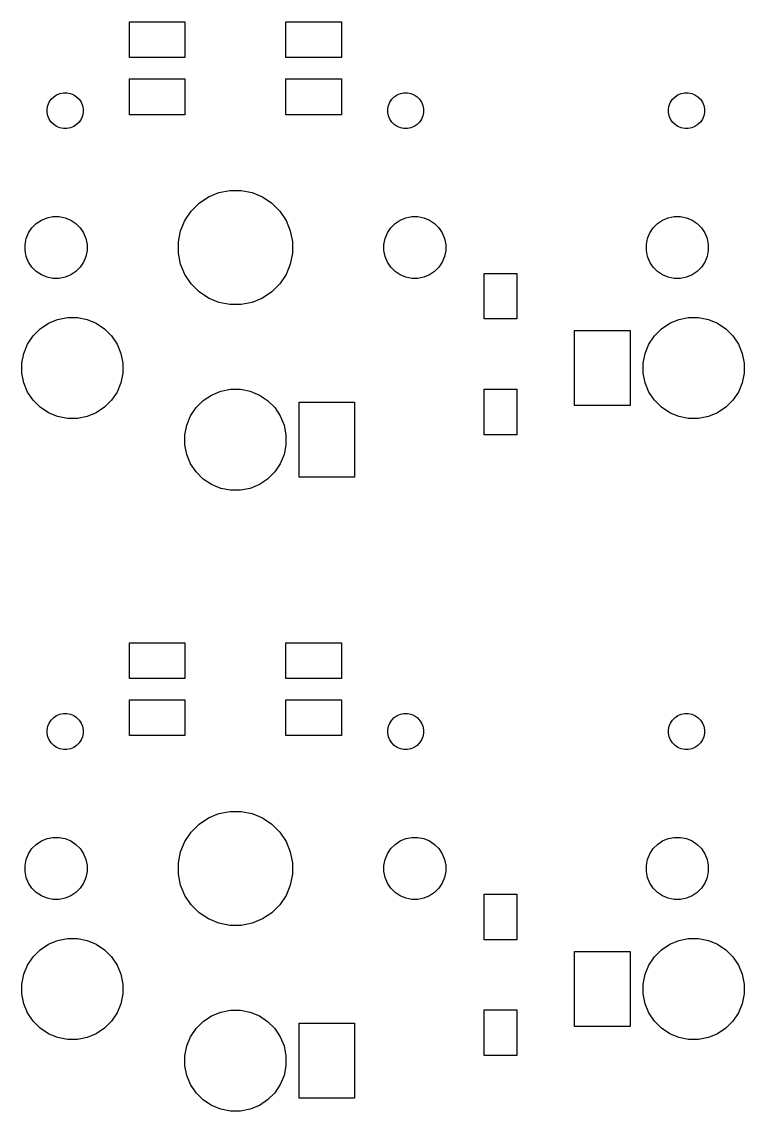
# Model space of a CAD drawing. Extents: x 33 to 239, y -108 to -27.
# Drawn here: x 187.9 to 210.05, y -106.9 to -73.47 of the extents above; entities that cross this region are included whole.
import ezdxf

# ---------------------------------------------------------------- set-up
doc = ezdxf.new("R2010")
doc.units = 0
doc.layers.add('BLACK', color=7, linetype='CONTINUOUS')

msp = doc.modelspace()

# ---------------------------------------------------------------- linework, layer by layer
at = {"layer": 'BLACK', "linetype": 'CONTINUOUS'}
for p, q in [((191.2, -74.575), (191.2, -73.475)), ((191.2, -73.475), (192.9, -73.475)), ((192.9, -73.475), (192.9, -74.575)), ((196, -74.575), (196, -73.475)), ((196, -73.475), (197.7, -73.475)), ((197.7, -73.475), (197.7, -74.575)), ((192.9, -74.575), (191.2, -74.575)), ((197.7, -74.575), (196, -74.575)), ((191.2, -76.325), (191.2, -75.225)), ((191.2, -75.225), (192.9, -75.225)), ((192.9, -75.225), (192.9, -76.325)), ((196, -76.325), (196, -75.225)), ((196, -75.225), (197.7, -75.225)), ((197.7, -75.225), (197.7, -76.325)), ((188.743, -75.9395), (188.803, -75.8494)), ((188.803, -75.8494), (188.879, -75.7728)), ((188.879, -75.7728), (188.969, -75.7126)), ((188.969, -75.7126), (189.07, -75.6711)), ((189.07, -75.6711), (189.176, -75.65)), ((189.176, -75.65), (189.284, -75.65)), ((189.284, -75.65), (189.39, -75.6711)), ((189.39, -75.6711), (189.491, -75.7126)), ((189.491, -75.7126), (189.581, -75.7728)), ((189.581, -75.7728), (189.657, -75.8494)), ((189.657, -75.8494), (189.717, -75.9395)), ((199.183, -75.9395), (199.243, -75.8494)), ((199.243, -75.8494), (199.319, -75.7728)), ((199.319, -75.7728), (199.409, -75.7126)), ((199.409, -75.7126), (199.51, -75.6711)), ((199.51, -75.6711), (199.616, -75.65)), ((199.616, -75.65), (199.724, -75.65)), ((199.724, -75.65), (199.83, -75.6711)), ((199.83, -75.6711), (199.931, -75.7126)), ((199.931, -75.7126), (200.021, -75.7728)), ((200.021, -75.7728), (200.097, -75.8494)), ((200.097, -75.8494), (200.157, -75.9395)), ((207.793, -75.9395), (207.853, -75.8494)), ((207.853, -75.8494), (207.929, -75.7728)), ((207.929, -75.7728), (208.019, -75.7126)), ((208.019, -75.7126), (208.12, -75.6711)), ((208.12, -75.6711), (208.226, -75.65)), ((208.226, -75.65), (208.334, -75.65)), ((208.334, -75.65), (208.44, -75.6711)), ((208.44, -75.6711), (208.541, -75.7126)), ((208.541, -75.7126), (208.631, -75.7728)), ((208.631, -75.7728), (208.707, -75.8494)), ((208.707, -75.8494), (208.767, -75.9395)), ((188.68, -76.1458), (188.701, -76.0396)), ((188.68, -76.2542), (188.68, -76.1458)), ((188.701, -76.0396), (188.743, -75.9395)), ((189.717, -75.9395), (189.759, -76.0396)), ((189.759, -76.0396), (189.78, -76.1458)), ((189.78, -76.1458), (189.78, -76.2542)), ((199.12, -76.1458), (199.141, -76.0396)), ((199.12, -76.2542), (199.12, -76.1458)), ((199.141, -76.0396), (199.183, -75.9395)), ((200.157, -75.9395), (200.199, -76.0396)), ((200.199, -76.0396), (200.22, -76.1458)), ((200.22, -76.1458), (200.22, -76.2542)), ((207.73, -76.1458), (207.751, -76.0396)), ((207.73, -76.2542), (207.73, -76.1458)), ((207.751, -76.0396), (207.793, -75.9395)), ((208.767, -75.9395), (208.809, -76.0396)), ((208.809, -76.0396), (208.83, -76.1458)), ((208.83, -76.1458), (208.83, -76.2542)), ((188.701, -76.3604), (188.68, -76.2542)), ((188.743, -76.4605), (188.701, -76.3604)), ((188.803, -76.5506), (188.743, -76.4605)), ((189.717, -76.4605), (189.657, -76.5506)), ((189.759, -76.3604), (189.717, -76.4605)), ((189.78, -76.2542), (189.759, -76.3604)), ((192.9, -76.325), (191.2, -76.325)), ((197.7, -76.325), (196, -76.325)), ((199.141, -76.3604), (199.12, -76.2542)), ((199.183, -76.4605), (199.141, -76.3604)), ((199.243, -76.5506), (199.183, -76.4605)), ((200.157, -76.4605), (200.097, -76.5506)), ((200.199, -76.3604), (200.157, -76.4605)), ((200.22, -76.2542), (200.199, -76.3604)), ((207.751, -76.3604), (207.73, -76.2542)), ((207.793, -76.4605), (207.751, -76.3604)), ((207.853, -76.5506), (207.793, -76.4605)), ((208.767, -76.4605), (208.707, -76.5506)), ((208.809, -76.3604), (208.767, -76.4605)), ((208.83, -76.2542), (208.809, -76.3604)), ((188.879, -76.6272), (188.803, -76.5506)), ((188.969, -76.6874), (188.879, -76.6272)), ((189.07, -76.7289), (188.969, -76.6874)), ((189.176, -76.75), (189.07, -76.7289)), ((189.284, -76.75), (189.176, -76.75)), ((189.39, -76.7289), (189.284, -76.75)), ((189.491, -76.6874), (189.39, -76.7289)), ((189.581, -76.6272), (189.491, -76.6874)), ((189.657, -76.5506), (189.581, -76.6272)), ((199.319, -76.6272), (199.243, -76.5506)), ((199.409, -76.6874), (199.319, -76.6272)), ((199.51, -76.7289), (199.409, -76.6874)), ((199.616, -76.75), (199.51, -76.7289)), ((199.724, -76.75), (199.616, -76.75)), ((199.83, -76.7289), (199.724, -76.75)), ((199.931, -76.6874), (199.83, -76.7289)), ((200.021, -76.6272), (199.931, -76.6874)), ((200.097, -76.5506), (200.021, -76.6272)), ((207.929, -76.6272), (207.853, -76.5506)), ((208.019, -76.6874), (207.929, -76.6272)), ((208.12, -76.7289), (208.019, -76.6874)), ((208.226, -76.75), (208.12, -76.7289)), ((208.334, -76.75), (208.226, -76.75)), ((208.44, -76.7289), (208.334, -76.75)), ((208.541, -76.6874), (208.44, -76.7289)), ((208.631, -76.6272), (208.541, -76.6874)), ((208.707, -76.5506), (208.631, -76.6272)), ((193.334, -79.0407), (193.621, -78.8492)), ((193.621, -78.8492), (193.94, -78.7173)), ((193.94, -78.7173), (194.278, -78.65)), ((194.278, -78.65), (194.622, -78.65)), ((194.622, -78.65), (194.96, -78.7173)), ((194.96, -78.7173), (195.279, -78.8492)), ((195.279, -78.8492), (195.566, -79.0407)), ((193.091, -79.2844), (193.334, -79.0407)), ((195.566, -79.0407), (195.809, -79.2844)), ((188.5, -79.5581), (188.673, -79.4865)), ((188.673, -79.4865), (188.856, -79.45)), ((188.856, -79.45), (189.044, -79.45)), ((189.044, -79.45), (189.227, -79.4865)), ((189.227, -79.4865), (189.4, -79.5581)), ((192.899, -79.5711), (193.091, -79.2844)), ((195.809, -79.2844), (196.001, -79.5711)), ((199.5, -79.5581), (199.673, -79.4865)), ((199.673, -79.4865), (199.856, -79.45)), ((199.856, -79.45), (200.044, -79.45)), ((200.044, -79.45), (200.227, -79.4865)), ((200.227, -79.4865), (200.4, -79.5581)), ((207.55, -79.5581), (207.723, -79.4865)), ((207.723, -79.4865), (207.906, -79.45)), ((207.906, -79.45), (208.094, -79.45)), ((208.094, -79.45), (208.277, -79.4865)), ((208.277, -79.4865), (208.45, -79.5581)), ((188.108, -79.95), (188.212, -79.7944)), ((188.212, -79.7944), (188.344, -79.6621)), ((188.344, -79.6621), (188.5, -79.5581)), ((189.4, -79.5581), (189.556, -79.6621)), ((189.556, -79.6621), (189.688, -79.7944)), ((189.688, -79.7944), (189.792, -79.95)), ((192.767, -79.8895), (192.899, -79.5711)), ((196.001, -79.5711), (196.133, -79.8895)), ((199.108, -79.95), (199.212, -79.7944)), ((199.212, -79.7944), (199.344, -79.6621)), ((199.344, -79.6621), (199.5, -79.5581)), ((200.4, -79.5581), (200.556, -79.6621)), ((200.556, -79.6621), (200.688, -79.7944)), ((200.688, -79.7944), (200.792, -79.95)), ((207.158, -79.95), (207.262, -79.7944)), ((207.262, -79.7944), (207.394, -79.6621)), ((207.394, -79.6621), (207.55, -79.5581)), ((208.45, -79.5581), (208.606, -79.6621)), ((208.606, -79.6621), (208.738, -79.7944)), ((208.738, -79.7944), (208.842, -79.95)), ((188, -80.3064), (188.037, -80.1229)), ((188.037, -80.1229), (188.108, -79.95)), ((189.792, -79.95), (189.863, -80.1229)), ((189.863, -80.1229), (189.9, -80.3064)), ((192.7, -80.2276), (192.767, -79.8895)), ((196.133, -79.8895), (196.2, -80.2276)), ((199, -80.3064), (199.037, -80.1229)), ((199.037, -80.1229), (199.108, -79.95)), ((200.792, -79.95), (200.863, -80.1229)), ((200.863, -80.1229), (200.9, -80.3064)), ((207.05, -80.3064), (207.087, -80.1229)), ((207.087, -80.1229), (207.158, -79.95)), ((208.842, -79.95), (208.913, -80.1229)), ((208.913, -80.1229), (208.95, -80.3064)), ((188, -80.4936), (188, -80.3064)), ((188.037, -80.6771), (188, -80.4936)), ((189.9, -80.4936), (189.863, -80.6771)), ((189.9, -80.3064), (189.9, -80.4936)), ((192.7, -80.5724), (192.7, -80.2276)), ((196.2, -80.2276), (196.2, -80.5724)), ((199, -80.4936), (199, -80.3064)), ((199.037, -80.6771), (199, -80.4936)), ((200.9, -80.4936), (200.863, -80.6771)), ((200.9, -80.3064), (200.9, -80.4936)), ((207.05, -80.4936), (207.05, -80.3064)), ((207.087, -80.6771), (207.05, -80.4936)), ((208.95, -80.4936), (208.913, -80.6771)), ((208.95, -80.3064), (208.95, -80.4936)), ((188.108, -80.85), (188.037, -80.6771)), ((188.212, -81.0056), (188.108, -80.85)), ((189.792, -80.85), (189.688, -81.0056)), ((189.863, -80.6771), (189.792, -80.85)), ((192.767, -80.9105), (192.7, -80.5724)), ((196.2, -80.5724), (196.133, -80.9105)), ((199.108, -80.85), (199.037, -80.6771)), ((199.212, -81.0056), (199.108, -80.85)), ((200.792, -80.85), (200.688, -81.0056)), ((200.863, -80.6771), (200.792, -80.85)), ((207.158, -80.85), (207.087, -80.6771)), ((207.262, -81.0056), (207.158, -80.85)), ((208.842, -80.85), (208.738, -81.0056)), ((208.913, -80.6771), (208.842, -80.85)), ((188.344, -81.1379), (188.212, -81.0056)), ((188.5, -81.2419), (188.344, -81.1379)), ((189.556, -81.1379), (189.4, -81.2419)), ((189.688, -81.0056), (189.556, -81.1379)), ((192.899, -81.2289), (192.767, -80.9105)), ((196.133, -80.9105), (196.001, -81.2289)), ((199.344, -81.1379), (199.212, -81.0056)), ((199.5, -81.2419), (199.344, -81.1379)), ((200.556, -81.1379), (200.4, -81.2419)), ((200.688, -81.0056), (200.556, -81.1379)), ((202.081, -82.5937), (202.081, -81.1937)), ((202.081, -81.1937), (203.081, -81.1937)), ((203.081, -81.1937), (203.081, -82.5937)), ((207.394, -81.1379), (207.262, -81.0056)), ((207.55, -81.2419), (207.394, -81.1379)), ((208.606, -81.1379), (208.45, -81.2419)), ((208.738, -81.0056), (208.606, -81.1379)), ((188.673, -81.3135), (188.5, -81.2419)), ((188.856, -81.35), (188.673, -81.3135)), ((189.044, -81.35), (188.856, -81.35)), ((189.227, -81.3135), (189.044, -81.35)), ((189.4, -81.2419), (189.227, -81.3135)), ((193.091, -81.5156), (192.899, -81.2289)), ((193.334, -81.7593), (193.091, -81.5156)), ((195.809, -81.5156), (195.566, -81.7593)), ((196.001, -81.2289), (195.809, -81.5156)), ((199.673, -81.3135), (199.5, -81.2419)), ((199.856, -81.35), (199.673, -81.3135)), ((200.044, -81.35), (199.856, -81.35)), ((200.227, -81.3135), (200.044, -81.35)), ((200.4, -81.2419), (200.227, -81.3135)), ((207.723, -81.3135), (207.55, -81.2419)), ((207.906, -81.35), (207.723, -81.3135)), ((208.094, -81.35), (207.906, -81.35)), ((208.277, -81.3135), (208.094, -81.35)), ((208.45, -81.2419), (208.277, -81.3135)), ((193.621, -81.9508), (193.334, -81.7593)), ((195.566, -81.7593), (195.279, -81.9508)), ((193.94, -82.0827), (193.621, -81.9508)), ((194.278, -82.15), (193.94, -82.0827)), ((194.622, -82.15), (194.278, -82.15)), ((194.96, -82.0827), (194.622, -82.15)), ((195.279, -81.9508), (194.96, -82.0827)), ((188.998, -82.6096), (189.297, -82.55)), ((189.297, -82.55), (189.603, -82.55)), ((189.603, -82.55), (189.902, -82.6096)), ((208.048, -82.6096), (208.347, -82.55)), ((208.347, -82.55), (208.653, -82.55)), ((208.653, -82.55), (208.952, -82.6096)), ((188.462, -82.896), (188.716, -82.7264)), ((188.716, -82.7264), (188.998, -82.6096)), ((189.902, -82.6096), (190.184, -82.7264)), ((190.184, -82.7264), (190.438, -82.896)), ((203.081, -82.5937), (202.081, -82.5937)), ((207.512, -82.896), (207.766, -82.7264)), ((207.766, -82.7264), (208.048, -82.6096)), ((208.952, -82.6096), (209.234, -82.7264)), ((209.234, -82.7264), (209.488, -82.896)), ((188.076, -83.3658), (188.246, -83.1119)), ((188.246, -83.1119), (188.462, -82.896)), ((190.438, -82.896), (190.654, -83.1119)), ((190.654, -83.1119), (190.824, -83.3658)), ((204.85, -85.25), (204.85, -82.95)), ((204.85, -82.95), (206.55, -82.95)), ((206.55, -82.95), (206.55, -85.25)), ((207.126, -83.3658), (207.296, -83.1119)), ((207.296, -83.1119), (207.512, -82.896)), ((209.488, -82.896), (209.704, -83.1119)), ((209.704, -83.1119), (209.874, -83.3658)), ((187.96, -83.6479), (188.076, -83.3658)), ((190.824, -83.3658), (190.94, -83.6479)), ((207.01, -83.6479), (207.126, -83.3658)), ((209.874, -83.3658), (209.99, -83.6479)), ((187.9, -83.9473), (187.96, -83.6479)), ((190.94, -83.6479), (191, -83.9473)), ((206.95, -83.9473), (207.01, -83.6479)), ((209.99, -83.6479), (210.05, -83.9473)), ((187.9, -84.2527), (187.9, -83.9473)), ((191, -83.9473), (191, -84.2527)), ((206.95, -84.2527), (206.95, -83.9473)), ((210.05, -83.9473), (210.05, -84.2527)), ((187.96, -84.5521), (187.9, -84.2527)), ((188.076, -84.8342), (187.96, -84.5521)), ((190.94, -84.5521), (190.824, -84.8342)), ((191, -84.2527), (190.94, -84.5521)), ((207.01, -84.5521), (206.95, -84.2527)), ((207.126, -84.8342), (207.01, -84.5521)), ((209.99, -84.5521), (209.874, -84.8342)), ((210.05, -84.2527), (209.99, -84.5521)), ((188.246, -85.0881), (188.076, -84.8342)), ((190.824, -84.8342), (190.654, -85.0881)), ((193.716, -84.9264), (193.998, -84.8096)), ((193.998, -84.8096), (194.297, -84.75)), ((194.297, -84.75), (194.603, -84.75)), ((194.603, -84.75), (194.902, -84.8096)), ((194.902, -84.8096), (195.184, -84.9264)), ((202.081, -86.1437), (202.081, -84.7437)), ((202.081, -84.7437), (203.081, -84.7437)), ((203.081, -84.7437), (203.081, -86.1437)), ((207.296, -85.0881), (207.126, -84.8342)), ((209.874, -84.8342), (209.704, -85.0881)), ((188.462, -85.304), (188.246, -85.0881)), ((190.654, -85.0881), (190.438, -85.304)), ((193.246, -85.3119), (193.462, -85.096)), ((193.462, -85.096), (193.716, -84.9264)), ((195.184, -84.9264), (195.438, -85.096)), ((195.438, -85.096), (195.654, -85.3119)), ((196.4, -87.45), (196.4, -85.15)), ((196.4, -85.15), (198.1, -85.15)), ((198.1, -85.15), (198.1, -87.45)), ((207.512, -85.304), (207.296, -85.0881)), ((209.704, -85.0881), (209.488, -85.304)), ((188.716, -85.4736), (188.462, -85.304)), ((188.998, -85.5904), (188.716, -85.4736)), ((190.184, -85.4736), (189.902, -85.5904)), ((190.438, -85.304), (190.184, -85.4736)), ((192.96, -85.8479), (193.076, -85.5658)), ((193.076, -85.5658), (193.246, -85.3119)), ((195.654, -85.3119), (195.824, -85.5658)), ((195.824, -85.5658), (195.94, -85.8479)), ((206.55, -85.25), (204.85, -85.25)), ((207.766, -85.4736), (207.512, -85.304)), ((208.048, -85.5904), (207.766, -85.4736)), ((209.234, -85.4736), (208.952, -85.5904)), ((209.488, -85.304), (209.234, -85.4736)), ((189.297, -85.65), (188.998, -85.5904)), ((189.603, -85.65), (189.297, -85.65)), ((189.902, -85.5904), (189.603, -85.65)), ((192.9, -86.1473), (192.96, -85.8479)), ((195.94, -85.8479), (196, -86.1473)), ((208.347, -85.65), (208.048, -85.5904)), ((208.653, -85.65), (208.347, -85.65)), ((208.952, -85.5904), (208.653, -85.65)), ((192.9, -86.4527), (192.9, -86.1473)), ((196, -86.1473), (196, -86.4527)), ((203.081, -86.1437), (202.081, -86.1437)), ((192.96, -86.7521), (192.9, -86.4527)), ((196, -86.4527), (195.94, -86.7521)), ((193.076, -87.0342), (192.96, -86.7521)), ((195.94, -86.7521), (195.824, -87.0342)), ((193.246, -87.2881), (193.076, -87.0342)), ((195.824, -87.0342), (195.654, -87.2881)), ((193.462, -87.504), (193.246, -87.2881)), ((193.716, -87.6736), (193.462, -87.504)), ((195.438, -87.504), (195.184, -87.6736)), ((195.654, -87.2881), (195.438, -87.504)), ((198.1, -87.45), (196.4, -87.45)), ((193.998, -87.7904), (193.716, -87.6736)), ((194.297, -87.85), (193.998, -87.7904)), ((194.603, -87.85), (194.297, -87.85)), ((194.902, -87.7904), (194.603, -87.85)), ((195.184, -87.6736), (194.902, -87.7904)), ((191.2, -93.625), (191.2, -92.525)), ((191.2, -92.525), (192.9, -92.525)), ((192.9, -92.525), (192.9, -93.625)), ((196, -93.625), (196, -92.525)), ((196, -92.525), (197.7, -92.525)), ((197.7, -92.525), (197.7, -93.625)), ((192.9, -93.625), (191.2, -93.625)), ((197.7, -93.625), (196, -93.625)), ((191.2, -95.375), (191.2, -94.275)), ((191.2, -94.275), (192.9, -94.275)), ((192.9, -94.275), (192.9, -95.375)), ((196, -95.375), (196, -94.275)), ((196, -94.275), (197.7, -94.275)), ((197.7, -94.275), (197.7, -95.375)), ((188.743, -94.9895), (188.803, -94.8994)), ((188.803, -94.8994), (188.879, -94.8228)), ((188.879, -94.8228), (188.969, -94.7626)), ((188.969, -94.7626), (189.07, -94.7211)), ((189.07, -94.7211), (189.176, -94.7)), ((189.176, -94.7), (189.284, -94.7)), ((189.284, -94.7), (189.39, -94.7211)), ((189.39, -94.7211), (189.491, -94.7626)), ((189.491, -94.7626), (189.581, -94.8228)), ((189.581, -94.8228), (189.657, -94.8994)), ((189.657, -94.8994), (189.717, -94.9895)), ((199.183, -94.9895), (199.243, -94.8994)), ((199.243, -94.8994), (199.319, -94.8228)), ((199.319, -94.8228), (199.409, -94.7626)), ((199.409, -94.7626), (199.51, -94.7211)), ((199.51, -94.7211), (199.616, -94.7)), ((199.616, -94.7), (199.724, -94.7)), ((199.724, -94.7), (199.83, -94.7211)), ((199.83, -94.7211), (199.931, -94.7626)), ((199.931, -94.7626), (200.021, -94.8228)), ((200.021, -94.8228), (200.097, -94.8994)), ((200.097, -94.8994), (200.157, -94.9895)), ((207.793, -94.9895), (207.853, -94.8994)), ((207.853, -94.8994), (207.929, -94.8228)), ((207.929, -94.8228), (208.019, -94.7626)), ((208.019, -94.7626), (208.12, -94.7211)), ((208.12, -94.7211), (208.226, -94.7)), ((208.226, -94.7), (208.334, -94.7)), ((208.334, -94.7), (208.44, -94.7211)), ((208.44, -94.7211), (208.541, -94.7626)), ((208.541, -94.7626), (208.631, -94.8228)), ((208.631, -94.8228), (208.707, -94.8994)), ((208.707, -94.8994), (208.767, -94.9895)), ((188.68, -95.1958), (188.701, -95.0896)), ((188.68, -95.3042), (188.68, -95.1958)), ((188.701, -95.0896), (188.743, -94.9895)), ((189.717, -94.9895), (189.759, -95.0896)), ((189.759, -95.0896), (189.78, -95.1958)), ((189.78, -95.1958), (189.78, -95.3042)), ((199.12, -95.1958), (199.141, -95.0896)), ((199.12, -95.3042), (199.12, -95.1958)), ((199.141, -95.0896), (199.183, -94.9895)), ((200.157, -94.9895), (200.199, -95.0896)), ((200.199, -95.0896), (200.22, -95.1958)), ((200.22, -95.1958), (200.22, -95.3042)), ((207.73, -95.1958), (207.751, -95.0896)), ((207.73, -95.3042), (207.73, -95.1958)), ((207.751, -95.0896), (207.793, -94.9895)), ((208.767, -94.9895), (208.809, -95.0896)), ((208.809, -95.0896), (208.83, -95.1958)), ((208.83, -95.1958), (208.83, -95.3042)), ((188.701, -95.4104), (188.68, -95.3042)), ((188.743, -95.5105), (188.701, -95.4104)), ((188.803, -95.6006), (188.743, -95.5105)), ((189.717, -95.5105), (189.657, -95.6006)), ((189.759, -95.4104), (189.717, -95.5105)), ((189.78, -95.3042), (189.759, -95.4104)), ((192.9, -95.375), (191.2, -95.375)), ((197.7, -95.375), (196, -95.375)), ((199.141, -95.4104), (199.12, -95.3042)), ((199.183, -95.5105), (199.141, -95.4104)), ((199.243, -95.6006), (199.183, -95.5105)), ((200.157, -95.5105), (200.097, -95.6006)), ((200.199, -95.4104), (200.157, -95.5105)), ((200.22, -95.3042), (200.199, -95.4104)), ((207.751, -95.4104), (207.73, -95.3042)), ((207.793, -95.5105), (207.751, -95.4104)), ((207.853, -95.6006), (207.793, -95.5105)), ((208.767, -95.5105), (208.707, -95.6006)), ((208.809, -95.4104), (208.767, -95.5105)), ((208.83, -95.3042), (208.809, -95.4104)), ((188.879, -95.6772), (188.803, -95.6006)), ((188.969, -95.7374), (188.879, -95.6772)), ((189.07, -95.7789), (188.969, -95.7374)), ((189.176, -95.8), (189.07, -95.7789)), ((189.284, -95.8), (189.176, -95.8)), ((189.39, -95.7789), (189.284, -95.8)), ((189.491, -95.7374), (189.39, -95.7789)), ((189.581, -95.6772), (189.491, -95.7374)), ((189.657, -95.6006), (189.581, -95.6772)), ((199.319, -95.6772), (199.243, -95.6006)), ((199.409, -95.7374), (199.319, -95.6772)), ((199.51, -95.7789), (199.409, -95.7374)), ((199.616, -95.8), (199.51, -95.7789)), ((199.724, -95.8), (199.616, -95.8)), ((199.83, -95.7789), (199.724, -95.8)), ((199.931, -95.7374), (199.83, -95.7789)), ((200.021, -95.6772), (199.931, -95.7374)), ((200.097, -95.6006), (200.021, -95.6772)), ((207.929, -95.6772), (207.853, -95.6006)), ((208.019, -95.7374), (207.929, -95.6772)), ((208.12, -95.7789), (208.019, -95.7374)), ((208.226, -95.8), (208.12, -95.7789)), ((208.334, -95.8), (208.226, -95.8)), ((208.44, -95.7789), (208.334, -95.8)), ((208.541, -95.7374), (208.44, -95.7789)), ((208.631, -95.6772), (208.541, -95.7374)), ((208.707, -95.6006), (208.631, -95.6772)), ((193.334, -98.0907), (193.621, -97.8992)), ((193.621, -97.8992), (193.94, -97.7673)), ((193.94, -97.7673), (194.278, -97.7)), ((194.278, -97.7), (194.622, -97.7)), ((194.622, -97.7), (194.96, -97.7673)), ((194.96, -97.7673), (195.279, -97.8992)), ((195.279, -97.8992), (195.566, -98.0907)), ((193.091, -98.3344), (193.334, -98.0907)), ((195.566, -98.0907), (195.809, -98.3344)), ((188.5, -98.6081), (188.673, -98.5365)), ((188.673, -98.5365), (188.856, -98.5)), ((188.856, -98.5), (189.044, -98.5)), ((189.044, -98.5), (189.227, -98.5365)), ((189.227, -98.5365), (189.4, -98.6081)), ((192.899, -98.6211), (193.091, -98.3344)), ((195.809, -98.3344), (196.001, -98.6211)), ((199.5, -98.6081), (199.673, -98.5365)), ((199.673, -98.5365), (199.856, -98.5)), ((199.856, -98.5), (200.044, -98.5)), ((200.044, -98.5), (200.227, -98.5365)), ((200.227, -98.5365), (200.4, -98.6081)), ((207.55, -98.6081), (207.723, -98.5365)), ((207.723, -98.5365), (207.906, -98.5)), ((207.906, -98.5), (208.094, -98.5)), ((208.094, -98.5), (208.277, -98.5365)), ((208.277, -98.5365), (208.45, -98.6081)), ((188.108, -99), (188.212, -98.8444)), ((188.212, -98.8444), (188.344, -98.7121)), ((188.344, -98.7121), (188.5, -98.6081)), ((189.4, -98.6081), (189.556, -98.7121)), ((189.556, -98.7121), (189.688, -98.8444)), ((189.688, -98.8444), (189.792, -99)), ((192.767, -98.9395), (192.899, -98.6211)), ((196.001, -98.6211), (196.133, -98.9395)), ((199.108, -99), (199.212, -98.8444)), ((199.212, -98.8444), (199.344, -98.7121)), ((199.344, -98.7121), (199.5, -98.6081)), ((200.4, -98.6081), (200.556, -98.7121)), ((200.556, -98.7121), (200.688, -98.8444)), ((200.688, -98.8444), (200.792, -99)), ((207.158, -99), (207.262, -98.8444)), ((207.262, -98.8444), (207.394, -98.7121)), ((207.394, -98.7121), (207.55, -98.6081)), ((208.45, -98.6081), (208.606, -98.7121)), ((208.606, -98.7121), (208.738, -98.8444)), ((208.738, -98.8444), (208.842, -99)), ((188, -99.3564), (188.037, -99.1729)), ((188.037, -99.1729), (188.108, -99)), ((189.792, -99), (189.863, -99.1729)), ((189.863, -99.1729), (189.9, -99.3564)), ((192.7, -99.2776), (192.767, -98.9395)), ((196.133, -98.9395), (196.2, -99.2776)), ((199, -99.3564), (199.037, -99.1729)), ((199.037, -99.1729), (199.108, -99)), ((200.792, -99), (200.863, -99.1729)), ((200.863, -99.1729), (200.9, -99.3564)), ((207.05, -99.3564), (207.087, -99.1729)), ((207.087, -99.1729), (207.158, -99)), ((208.842, -99), (208.913, -99.1729)), ((208.913, -99.1729), (208.95, -99.3564)), ((188, -99.5436), (188, -99.3564)), ((188.037, -99.7271), (188, -99.5436)), ((189.9, -99.5436), (189.863, -99.7271)), ((189.9, -99.3564), (189.9, -99.5436)), ((192.7, -99.6224), (192.7, -99.2776)), ((196.2, -99.2776), (196.2, -99.6224)), ((199, -99.5436), (199, -99.3564)), ((199.037, -99.7271), (199, -99.5436)), ((200.9, -99.5436), (200.863, -99.7271)), ((200.9, -99.3564), (200.9, -99.5436)), ((207.05, -99.5436), (207.05, -99.3564)), ((207.087, -99.7271), (207.05, -99.5436)), ((208.95, -99.5436), (208.913, -99.7271)), ((208.95, -99.3564), (208.95, -99.5436)), ((188.108, -99.9), (188.037, -99.7271)), ((188.212, -100.056), (188.108, -99.9)), ((189.792, -99.9), (189.688, -100.056)), ((189.863, -99.7271), (189.792, -99.9)), ((192.767, -99.9605), (192.7, -99.6224)), ((196.2, -99.6224), (196.133, -99.9605)), ((199.108, -99.9), (199.037, -99.7271)), ((199.212, -100.056), (199.108, -99.9)), ((200.792, -99.9), (200.688, -100.056)), ((200.863, -99.7271), (200.792, -99.9)), ((207.158, -99.9), (207.087, -99.7271)), ((207.262, -100.056), (207.158, -99.9)), ((208.842, -99.9), (208.738, -100.056)), ((208.913, -99.7271), (208.842, -99.9)), ((188.344, -100.188), (188.212, -100.056)), ((188.5, -100.292), (188.344, -100.188)), ((189.556, -100.188), (189.4, -100.292)), ((189.688, -100.056), (189.556, -100.188)), ((192.899, -100.279), (192.767, -99.9605)), ((196.133, -99.9605), (196.001, -100.279)), ((199.344, -100.188), (199.212, -100.056)), ((199.5, -100.292), (199.344, -100.188)), ((200.556, -100.188), (200.4, -100.292)), ((200.688, -100.056), (200.556, -100.188)), ((202.081, -101.644), (202.081, -100.244)), ((202.081, -100.244), (203.081, -100.244)), ((203.081, -100.244), (203.081, -101.644)), ((207.394, -100.188), (207.262, -100.056)), ((207.55, -100.292), (207.394, -100.188)), ((208.606, -100.188), (208.45, -100.292)), ((208.738, -100.056), (208.606, -100.188)), ((188.673, -100.363), (188.5, -100.292)), ((188.856, -100.4), (188.673, -100.363)), ((189.044, -100.4), (188.856, -100.4)), ((189.227, -100.363), (189.044, -100.4)), ((189.4, -100.292), (189.227, -100.363)), ((193.091, -100.566), (192.899, -100.279)), ((193.334, -100.809), (193.091, -100.566)), ((195.809, -100.566), (195.566, -100.809)), ((196.001, -100.279), (195.809, -100.566)), ((199.673, -100.363), (199.5, -100.292)), ((199.856, -100.4), (199.673, -100.363)), ((200.044, -100.4), (199.856, -100.4)), ((200.227, -100.363), (200.044, -100.4)), ((200.4, -100.292), (200.227, -100.363)), ((207.723, -100.363), (207.55, -100.292)), ((207.906, -100.4), (207.723, -100.363)), ((208.094, -100.4), (207.906, -100.4)), ((208.277, -100.363), (208.094, -100.4)), ((208.45, -100.292), (208.277, -100.363)), ((193.621, -101.001), (193.334, -100.809)), ((195.566, -100.809), (195.279, -101.001)), ((193.94, -101.133), (193.621, -101.001)), ((194.278, -101.2), (193.94, -101.133)), ((194.622, -101.2), (194.278, -101.2)), ((194.96, -101.133), (194.622, -101.2)), ((195.279, -101.001), (194.96, -101.133)), ((188.998, -101.66), (189.297, -101.6)), ((189.297, -101.6), (189.603, -101.6)), ((189.603, -101.6), (189.902, -101.66)), ((208.048, -101.66), (208.347, -101.6)), ((208.347, -101.6), (208.653, -101.6)), ((208.653, -101.6), (208.952, -101.66)), ((188.246, -102.162), (188.462, -101.946)), ((188.462, -101.946), (188.716, -101.776)), ((188.716, -101.776), (188.998, -101.66)), ((189.902, -101.66), (190.184, -101.776)), ((190.184, -101.776), (190.438, -101.946)), ((190.438, -101.946), (190.654, -102.162)), ((203.081, -101.644), (202.081, -101.644)), ((207.296, -102.162), (207.512, -101.946)), ((207.512, -101.946), (207.766, -101.776)), ((207.766, -101.776), (208.048, -101.66)), ((208.952, -101.66), (209.234, -101.776)), ((209.234, -101.776), (209.488, -101.946)), ((209.488, -101.946), (209.704, -102.162)), ((188.076, -102.416), (188.246, -102.162)), ((190.654, -102.162), (190.824, -102.416)), ((204.85, -104.3), (204.85, -102)), ((204.85, -102), (206.55, -102)), ((206.55, -102), (206.55, -104.3)), ((207.126, -102.416), (207.296, -102.162)), ((209.704, -102.162), (209.874, -102.416)), ((187.96, -102.698), (188.076, -102.416)), ((190.824, -102.416), (190.94, -102.698)), ((207.01, -102.698), (207.126, -102.416)), ((209.874, -102.416), (209.99, -102.698)), ((187.9, -102.997), (187.96, -102.698)), ((190.94, -102.698), (191, -102.997)), ((206.95, -102.997), (207.01, -102.698)), ((209.99, -102.698), (210.05, -102.997)), ((187.9, -103.303), (187.9, -102.997)), ((191, -102.997), (191, -103.303)), ((206.95, -103.303), (206.95, -102.997)), ((210.05, -102.997), (210.05, -103.303)), ((187.96, -103.602), (187.9, -103.303)), ((188.076, -103.884), (187.96, -103.602)), ((190.94, -103.602), (190.824, -103.884)), ((191, -103.303), (190.94, -103.602)), ((207.01, -103.602), (206.95, -103.303)), ((207.126, -103.884), (207.01, -103.602)), ((209.99, -103.602), (209.874, -103.884)), ((210.05, -103.303), (209.99, -103.602)), ((188.246, -104.138), (188.076, -103.884)), ((190.824, -103.884), (190.654, -104.138)), ((193.716, -103.976), (193.998, -103.86)), ((193.998, -103.86), (194.297, -103.8)), ((194.297, -103.8), (194.603, -103.8)), ((194.603, -103.8), (194.902, -103.86)), ((194.902, -103.86), (195.184, -103.976)), ((202.081, -105.194), (202.081, -103.794)), ((202.081, -103.794), (203.081, -103.794)), ((203.081, -103.794), (203.081, -105.194)), ((207.296, -104.138), (207.126, -103.884)), ((209.874, -103.884), (209.704, -104.138)), ((188.462, -104.354), (188.246, -104.138)), ((190.654, -104.138), (190.438, -104.354)), ((193.246, -104.362), (193.462, -104.146)), ((193.462, -104.146), (193.716, -103.976)), ((195.184, -103.976), (195.438, -104.146)), ((195.438, -104.146), (195.654, -104.362)), ((196.4, -106.5), (196.4, -104.2)), ((196.4, -104.2), (198.1, -104.2)), ((198.1, -104.2), (198.1, -106.5)), ((207.512, -104.354), (207.296, -104.138)), ((209.704, -104.138), (209.488, -104.354)), ((188.716, -104.524), (188.462, -104.354)), ((188.998, -104.64), (188.716, -104.524)), ((190.184, -104.524), (189.902, -104.64)), ((190.438, -104.354), (190.184, -104.524)), ((192.96, -104.898), (193.076, -104.616)), ((193.076, -104.616), (193.246, -104.362)), ((195.654, -104.362), (195.824, -104.616)), ((195.824, -104.616), (195.94, -104.898)), ((206.55, -104.3), (204.85, -104.3)), ((207.766, -104.524), (207.512, -104.354)), ((208.048, -104.64), (207.766, -104.524)), ((209.234, -104.524), (208.952, -104.64)), ((209.488, -104.354), (209.234, -104.524)), ((189.297, -104.7), (188.998, -104.64)), ((189.603, -104.7), (189.297, -104.7)), ((189.902, -104.64), (189.603, -104.7)), ((192.9, -105.197), (192.96, -104.898)), ((195.94, -104.898), (196, -105.197)), ((208.347, -104.7), (208.048, -104.64)), ((208.653, -104.7), (208.347, -104.7)), ((208.952, -104.64), (208.653, -104.7)), ((192.9, -105.503), (192.9, -105.197)), ((196, -105.197), (196, -105.503)), ((203.081, -105.194), (202.081, -105.194)), ((192.96, -105.802), (192.9, -105.503)), ((196, -105.503), (195.94, -105.802)), ((193.076, -106.084), (192.96, -105.802)), ((195.94, -105.802), (195.824, -106.084)), ((193.246, -106.338), (193.076, -106.084)), ((195.824, -106.084), (195.654, -106.338)), ((193.462, -106.554), (193.246, -106.338)), ((193.716, -106.724), (193.462, -106.554)), ((195.438, -106.554), (195.184, -106.724)), ((195.654, -106.338), (195.438, -106.554)), ((198.1, -106.5), (196.4, -106.5)), ((193.998, -106.84), (193.716, -106.724)), ((194.297, -106.9), (193.998, -106.84)), ((194.603, -106.9), (194.297, -106.9)), ((194.902, -106.84), (194.603, -106.9)), ((195.184, -106.724), (194.902, -106.84))]:
    msp.add_line(p, q, dxfattribs=at)

doc.saveas('drawing.dxf')
